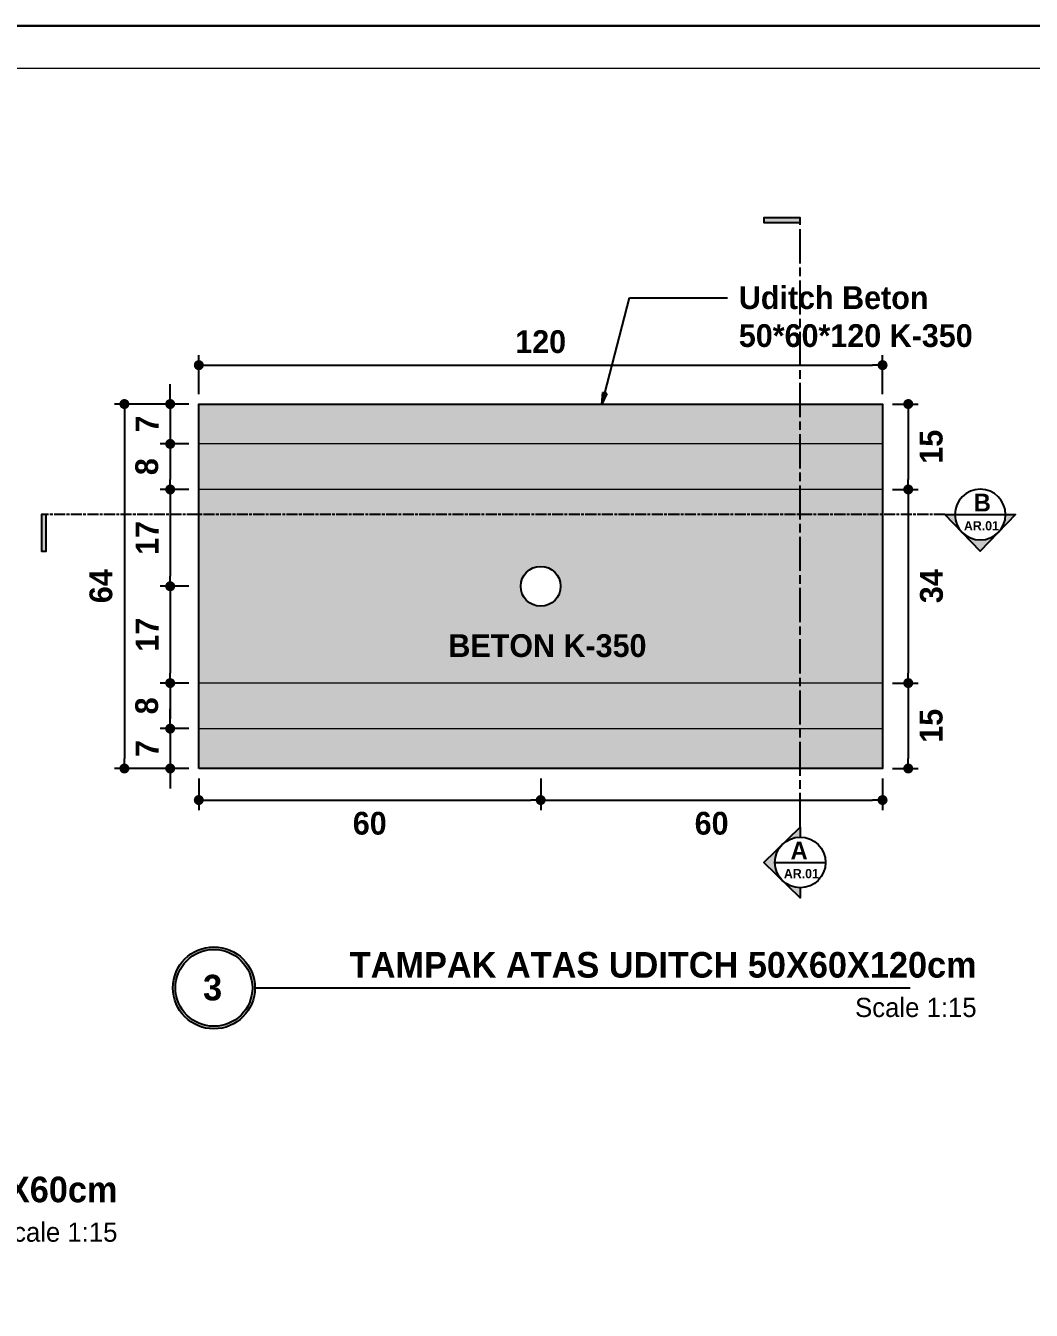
# Model space of a CAD drawing. Header units: centimetres. Extents: x -292707 to 138715, y -53922 to 66277.
# Drawn here: x 13079.5 to 13256, y -13234.3 to -13008.7 of the extents above; entities that cross this region are included whole.
import ezdxf
from ezdxf import colors
from ezdxf.entities.mleader import LeaderData, LeaderLine
from ezdxf.math import Vec2, Vec3

# ---------------------------------------------------------------- set-up
doc = ezdxf.new("R2010")
doc.units = ezdxf.units.CM
doc.linetypes.add('ACAD_ISO08W100', pattern=[36, 24, -3, 6, -3])
for name, color, linetype in [('A-ANNOTATION', 144, 'Continuous'), ('A-DIM', 157, 'Continuous'), ('A-TEXT', 254, 'Continuous')]:
    doc.layers.add(name, color=color, linetype=linetype)
for name, color, linetype, lineweight, true_color in [('A-FILL-1', 250, 'Continuous', 0, 0x333333), ('A-FILL-3', 7, 'Continuous', 0, 0x666666), ('A-FILL-8', 7, 'Continuous', 0, 0xe6e6e6), ('A-HATCH-97', 7, 'Continuous', 0, 0xf7f7f7)]:
    doc.layers.add(name, color=color, linetype=linetype, lineweight=lineweight, true_color=true_color)
doc.layers.add('A-SWING AREA', color=7, linetype='Continuous', lineweight=0, true_color=0xf7f7f7, transparency=0.2)
doc.styles.add('Scale 10', font='GOTHICB.TTF', dxfattribs={"height": 4})
doc.styles.add('Scale 20', font='GOTHICB.TTF', dxfattribs={"height": 5})
doc.styles.add('Scale 80', font='GOTHICB.TTF', dxfattribs={"height": 20})
doc.dimstyles.new('Scale 10', dxfattribs={"dimscale": 0, "dimtxt": 4, "dimasz": 1.75, "dimexe": 1.75, "dimexo": 1.75, "dimgap": 2, "dimtad": 2, "dimdec": 0, "dimtxsty": 'Scale 10', "dimblk": 'DOT', "dimcen": 2.5, "dimclrd": 256, "dimclre": 256, "dimclrt": 254, "dimadec": 0, "dimazin": 0, "dimtfac": 1, "dimtdec": 0, "dimtmove": 0, "dimatfit": 3, "dimldrblk": 'DOTSMALL', "dimfxl": 1, "dimtfillclr": 256, "dimlwd": -1, "dimlwe": -1, "dimarcsym": 0})

# ---------------------------------------------------------------- blocks, each defined once
blk = doc.blocks.new('jhgkjhkjhkjh')
at = {"layer": 'A-FILL-1', "ltscale": 0.25}
blk.add_lwpolyline([(-1286.611, 931.53), (-933.611, 931.53), (-933.611, 1218.53), (-1286.611, 1218.53)], close=True, dxfattribs=at)
at = {"layer": 'Defpoints'}
blk.add_lwpolyline([(-1296.611, 926.53), (-876.611, 926.53), (-876.611, 1223.53), (-1296.611, 1223.53)], close=True, dxfattribs=at)
blk = doc.blocks.new('A$C7b3f7347')
at = {"layer": 'A-FILL-8'}
h = blk.add_hatch(color=256, dxfattribs=at)
h.dxf.hatch_style = 1
h.paths.add_polyline_path([(57, 0), (64, 0), (64, 120), (57, 120)])
h.paths.add_polyline_path([(7, 120), (0, 120), (0, 0), (7, 0)])
at = {"layer": 'A-HATCH-97'}
h = blk.add_hatch(color=256, dxfattribs=at)
h.dxf.hatch_style = 1
h.paths.add_polyline_path([(57, 120), (49, 120), (49, 0), (57, 0)])
h.paths.add_polyline_path([(7, 0), (15, 0), (15, 120), (7, 120)])
at = {"layer": 'A-SWING AREA'}
h = blk.add_hatch(color=256, dxfattribs=at)
h.dxf.hatch_style = 1
h.paths.add_polyline_path([(49, 120), (15, 120), (15, 0), (49, 0)])
h.paths.add_polyline_path([(28.5, 60, -1), (35.5, 60, -1)], flags=16)
at = {"ltscale": 0.25}
blk.add_lwpolyline([(0, 120), (64, 120), (64, 0), (0, 0)], close=True, dxfattribs=at)
blk.add_circle((32, 60), 3.5, dxfattribs=at)
at = {"layer": 'A-FILL-1'}
for p, q in [((0, 120), (7, 120)), ((0, 120), (0, 0)), ((15, 120), (7, 120)), ((7, 120), (7, 0)), ((15, 120), (49, 120)), ((49, 120), (57, 120)), ((57, 120), (64, 120)), ((57, 0), (57, 120)), ((64, 0), (64, 120)), ((7, 0), (0, 0)), ((15, 0), (7, 0)), ((15, 0), (49, 0)), ((49, 0), (57, 0)), ((57, 0), (64, 0))]:
    blk.add_line(p, q, dxfattribs=at)
at = {"layer": 'A-FILL-3'}
for p, q in [((15, 0), (15, 120)), ((49, 0), (49, 120))]:
    blk.add_line(p, q, dxfattribs=at)
blk = doc.blocks.new('_Dot')
at = {"color": 0, "linetype": 'ByBlock', "lineweight": -2}
blk.add_line((-0.5, 0), (-1, 0), dxfattribs=at)
at = {"color": 0, "linetype": 'ByBlock', "const_width": 0.5}
blk.add_lwpolyline([(-0.25, 0, 1), (0.25, 0, 1)], format="xyb", close=True, dxfattribs=at)
blk = doc.blocks.new('*D255')
at = {"layer": 'A-DIM', "ltscale": 0.25, "transparency": 16777216}
for p, q in [((13109.88, -13073.41), (13109.88, -13066.58)), ((13229.88, -13073.41), (13229.88, -13066.58)), ((13111.63, -13068.33), (13228.13, -13068.33))]:
    blk.add_line(p, q, dxfattribs=at)
at = {"layer": 'Defpoints', "color": 0, "ltscale": 0.25, "transparency": 16777216}
for p in [(13229.88, -13068.33), (13109.88, -13075.16), (13229.88, -13075.16)]:
    blk.add_point(p, dxfattribs=at)
at = {"layer": 'A-DIM', "ltscale": 0.25, "transparency": 16777216, "xscale": 1.75, "yscale": 1.75, "zscale": 1.75, "rotation": 180}
blk.add_blockref('_Dot', (13109.88, -13068.33), dxfattribs=at)
at = {"layer": 'A-DIM', "ltscale": 0.25, "transparency": 16777216, "xscale": 1.75, "yscale": 1.75, "zscale": 1.75}
blk.add_blockref('_Dot', (13229.88, -13068.33), dxfattribs=at)
at = {"layer": 'A-DIM', "color": 254, "ltscale": 0.25, "transparency": 16777216, "insert": (13169.88, -13064.23), "char_height": 4, "attachment_point": 5, "style": 'Scale 10'}
blk.add_mtext('120', dxfattribs=at)
blk = doc.blocks.new('_DotSmall')
at = {"color": 0, "linetype": 'ByBlock', "const_width": 0.5}
blk.add_lwpolyline([(-0.0625, 0, 1), (0.0625, 0, 1)], format="xyb", close=True, dxfattribs=at)
blk = doc.blocks.new('*D256')
at = {"layer": 'A-DIM', "ltscale": 0.25, "transparency": 16777216}
for p, q in [((13104.86, -13073.41), (13104.86, -13071.66)), ((13108.13, -13075.16), (13103.11, -13075.16)), ((13104.86, -13075.16), (13104.86, -13082.16)), ((13108.13, -13082.16), (13103.11, -13082.16)), ((13104.86, -13083.91), (13104.86, -13085.66))]:
    blk.add_line(p, q, dxfattribs=at)
at = {"layer": 'Defpoints', "color": 0, "ltscale": 0.25, "transparency": 16777216}
for p in [(13109.88, -13075.16), (13104.86, -13082.16), (13109.88, -13082.16)]:
    blk.add_point(p, dxfattribs=at)
at = {"layer": 'A-DIM', "ltscale": 0.25, "transparency": 16777216, "xscale": 1.75, "yscale": 1.75, "zscale": 1.75}
for p, rotation in [((13104.86, -13075.16), 270), ((13104.86, -13082.16), 90)]:
    blk.add_blockref('_Dot', p, dxfattribs=dict(at, rotation=rotation))
at = {"layer": 'A-DIM', "color": 254, "ltscale": 0.25, "transparency": 16777216, "insert": (13100.81, -13078.66), "char_height": 4, "attachment_point": 5, "rotation": 90, "style": 'Scale 10'}
blk.add_mtext('7', dxfattribs=at)
blk = doc.blocks.new('*D257')
at = {"layer": 'A-DIM', "ltscale": 0.25, "transparency": 16777216}
for p, q in [((13108.13, -13082.16), (13103.11, -13082.16)), ((13104.86, -13083.91), (13104.86, -13088.41)), ((13108.13, -13090.16), (13103.11, -13090.16))]:
    blk.add_line(p, q, dxfattribs=at)
at = {"layer": 'Defpoints', "color": 0, "ltscale": 0.25, "transparency": 16777216}
for p in [(13109.88, -13082.16), (13104.86, -13090.16), (13109.88, -13090.16)]:
    blk.add_point(p, dxfattribs=at)
at = {"layer": 'A-DIM', "ltscale": 0.25, "transparency": 16777216, "xscale": 1.75, "yscale": 1.75, "zscale": 1.75}
for p, rotation in [((13104.86, -13082.16), 90), ((13104.86, -13090.16), 270)]:
    blk.add_blockref('_Dot', p, dxfattribs=dict(at, rotation=rotation))
at = {"layer": 'A-DIM', "color": 254, "ltscale": 0.25, "transparency": 16777216, "insert": (13100.76, -13086.16), "char_height": 4, "attachment_point": 5, "rotation": 90, "style": 'Scale 10'}
blk.add_mtext('8', dxfattribs=at)
blk = doc.blocks.new('*D258')
at = {"layer": 'A-DIM', "ltscale": 0.25, "transparency": 16777216}
for p, q in [((13108.13, -13090.16), (13103.11, -13090.16)), ((13104.86, -13091.91), (13104.86, -13105.41)), ((13108.13, -13107.16), (13103.11, -13107.16))]:
    blk.add_line(p, q, dxfattribs=at)
at = {"layer": 'Defpoints', "color": 0, "ltscale": 0.25, "transparency": 16777216}
for p in [(13109.88, -13090.16), (13104.86, -13107.16), (13109.88, -13107.16)]:
    blk.add_point(p, dxfattribs=at)
at = {"layer": 'A-DIM', "ltscale": 0.25, "transparency": 16777216, "xscale": 1.75, "yscale": 1.75, "zscale": 1.75}
for p, rotation in [((13104.86, -13090.16), 90), ((13104.86, -13107.16), 270)]:
    blk.add_blockref('_Dot', p, dxfattribs=dict(at, rotation=rotation))
at = {"layer": 'A-DIM', "color": 254, "ltscale": 0.25, "transparency": 16777216, "insert": (13100.81, -13098.66), "char_height": 4, "attachment_point": 5, "rotation": 90, "style": 'Scale 10'}
blk.add_mtext('17', dxfattribs=at)
blk = doc.blocks.new('*D259')
at = {"layer": 'A-DIM', "ltscale": 0.25, "transparency": 16777216}
for p, q in [((13108.13, -13107.16), (13103.11, -13107.16)), ((13104.86, -13108.91), (13104.86, -13122.41)), ((13108.13, -13124.16), (13103.11, -13124.16))]:
    blk.add_line(p, q, dxfattribs=at)
at = {"layer": 'Defpoints', "color": 0, "ltscale": 0.25, "transparency": 16777216}
for p in [(13109.88, -13107.16), (13104.86, -13124.16), (13109.88, -13124.16)]:
    blk.add_point(p, dxfattribs=at)
at = {"layer": 'A-DIM', "ltscale": 0.25, "transparency": 16777216, "xscale": 1.75, "yscale": 1.75, "zscale": 1.75}
for p, rotation in [((13104.86, -13107.16), 90), ((13104.86, -13124.16), 270)]:
    blk.add_blockref('_Dot', p, dxfattribs=dict(at, rotation=rotation))
at = {"layer": 'A-DIM', "color": 254, "ltscale": 0.25, "transparency": 16777216, "insert": (13100.81, -13115.66), "char_height": 4, "attachment_point": 5, "rotation": 90, "style": 'Scale 10'}
blk.add_mtext('17', dxfattribs=at)
blk = doc.blocks.new('*D260')
at = {"layer": 'A-DIM', "ltscale": 0.25, "transparency": 16777216}
for p, q in [((13108.13, -13124.16), (13103.11, -13124.16)), ((13104.86, -13125.91), (13104.86, -13130.41)), ((13108.13, -13132.16), (13103.11, -13132.16))]:
    blk.add_line(p, q, dxfattribs=at)
at = {"layer": 'Defpoints', "color": 0, "ltscale": 0.25, "transparency": 16777216}
for p in [(13109.88, -13124.16), (13104.86, -13132.16), (13109.88, -13132.16)]:
    blk.add_point(p, dxfattribs=at)
at = {"layer": 'A-DIM', "ltscale": 0.25, "transparency": 16777216, "xscale": 1.75, "yscale": 1.75, "zscale": 1.75}
for p, rotation in [((13104.86, -13124.16), 90), ((13104.86, -13132.16), 270)]:
    blk.add_blockref('_Dot', p, dxfattribs=dict(at, rotation=rotation))
at = {"layer": 'A-DIM', "color": 254, "ltscale": 0.25, "transparency": 16777216, "insert": (13100.76, -13128.16), "char_height": 4, "attachment_point": 5, "rotation": 90, "style": 'Scale 10'}
blk.add_mtext('8', dxfattribs=at)
blk = doc.blocks.new('*D261')
at = {"layer": 'A-DIM', "ltscale": 0.25, "transparency": 16777216}
for p, q in [((13104.86, -13130.41), (13104.86, -13128.66)), ((13108.13, -13132.16), (13103.11, -13132.16)), ((13104.86, -13132.16), (13104.86, -13139.16)), ((13108.13, -13139.16), (13103.11, -13139.16)), ((13104.86, -13140.91), (13104.86, -13142.66))]:
    blk.add_line(p, q, dxfattribs=at)
at = {"layer": 'Defpoints', "color": 0, "ltscale": 0.25, "transparency": 16777216}
for p in [(13109.88, -13132.16), (13104.86, -13139.16), (13109.88, -13139.16)]:
    blk.add_point(p, dxfattribs=at)
at = {"layer": 'A-DIM', "ltscale": 0.25, "transparency": 16777216, "xscale": 1.75, "yscale": 1.75, "zscale": 1.75}
for p, rotation in [((13104.86, -13132.16), 270), ((13104.86, -13139.16), 90)]:
    blk.add_blockref('_Dot', p, dxfattribs=dict(at, rotation=rotation))
at = {"layer": 'A-DIM', "color": 254, "ltscale": 0.25, "transparency": 16777216, "insert": (13100.81, -13135.66), "char_height": 4, "attachment_point": 5, "rotation": 90, "style": 'Scale 10'}
blk.add_mtext('7', dxfattribs=at)
blk = doc.blocks.new('*D262')
at = {"layer": 'A-DIM', "ltscale": 0.25, "transparency": 16777216}
for p, q in [((13108.13, -13075.16), (13095.07, -13075.16)), ((13096.82, -13076.91), (13096.82, -13137.41)), ((13108.13, -13139.16), (13095.07, -13139.16))]:
    blk.add_line(p, q, dxfattribs=at)
at = {"layer": 'Defpoints', "color": 0, "ltscale": 0.25, "transparency": 16777216}
for p in [(13109.88, -13075.16), (13096.82, -13139.16), (13109.88, -13139.16)]:
    blk.add_point(p, dxfattribs=at)
at = {"layer": 'A-DIM', "ltscale": 0.25, "transparency": 16777216, "xscale": 1.75, "yscale": 1.75, "zscale": 1.75}
for p, rotation in [((13096.82, -13075.16), 90), ((13096.82, -13139.16), 270)]:
    blk.add_blockref('_Dot', p, dxfattribs=dict(at, rotation=rotation))
at = {"layer": 'A-DIM', "color": 254, "ltscale": 0.25, "transparency": 16777216, "insert": (13092.72, -13107.16), "char_height": 4, "attachment_point": 5, "rotation": 90, "style": 'Scale 10'}
blk.add_mtext('64', dxfattribs=at)
blk = doc.blocks.new('*D263')
at = {"layer": 'A-DIM', "ltscale": 0.25, "transparency": 16777216}
for p, q in [((13231.63, -13075.16), (13236.14, -13075.16)), ((13234.39, -13076.91), (13234.39, -13088.41)), ((13231.63, -13090.16), (13236.14, -13090.16))]:
    blk.add_line(p, q, dxfattribs=at)
at = {"layer": 'Defpoints', "color": 0, "ltscale": 0.25, "transparency": 16777216}
for p in [(13229.88, -13075.16), (13229.88, -13090.16), (13234.39, -13090.16)]:
    blk.add_point(p, dxfattribs=at)
at = {"layer": 'A-DIM', "ltscale": 0.25, "transparency": 16777216, "xscale": 1.75, "yscale": 1.75, "zscale": 1.75}
for p, rotation in [((13234.39, -13075.16), 90), ((13234.39, -13090.16), 270)]:
    blk.add_blockref('_Dot', p, dxfattribs=dict(at, rotation=rotation))
at = {"layer": 'A-DIM', "color": 254, "ltscale": 0.25, "transparency": 16777216, "insert": (13238.44, -13082.66), "char_height": 4, "attachment_point": 5, "rotation": 90, "style": 'Scale 10'}
blk.add_mtext('15', dxfattribs=at)
blk = doc.blocks.new('*D264')
at = {"layer": 'A-DIM', "ltscale": 0.25, "transparency": 16777216}
for p, q in [((13231.63, -13090.16), (13236.14, -13090.16)), ((13234.39, -13091.91), (13234.39, -13122.41)), ((13231.63, -13124.16), (13236.14, -13124.16))]:
    blk.add_line(p, q, dxfattribs=at)
at = {"layer": 'Defpoints', "color": 0, "ltscale": 0.25, "transparency": 16777216}
for p in [(13229.88, -13090.16), (13229.88, -13124.16), (13234.39, -13124.16)]:
    blk.add_point(p, dxfattribs=at)
at = {"layer": 'A-DIM', "ltscale": 0.25, "transparency": 16777216, "xscale": 1.75, "yscale": 1.75, "zscale": 1.75}
for p, rotation in [((13234.39, -13090.16), 90), ((13234.39, -13124.16), 270)]:
    blk.add_blockref('_Dot', p, dxfattribs=dict(at, rotation=rotation))
at = {"layer": 'A-DIM', "color": 254, "ltscale": 0.25, "transparency": 16777216, "insert": (13238.49, -13107.16), "char_height": 4, "attachment_point": 5, "rotation": 90, "style": 'Scale 10'}
blk.add_mtext('34', dxfattribs=at)
blk = doc.blocks.new('*D265')
at = {"layer": 'A-DIM', "ltscale": 0.25, "transparency": 16777216}
for p, q in [((13231.63, -13124.16), (13236.14, -13124.16)), ((13234.39, -13125.91), (13234.39, -13137.41)), ((13231.63, -13139.16), (13236.14, -13139.16))]:
    blk.add_line(p, q, dxfattribs=at)
at = {"layer": 'Defpoints', "color": 0, "ltscale": 0.25, "transparency": 16777216}
for p in [(13229.88, -13124.16), (13229.88, -13139.16), (13234.39, -13139.16)]:
    blk.add_point(p, dxfattribs=at)
at = {"layer": 'A-DIM', "ltscale": 0.25, "transparency": 16777216, "xscale": 1.75, "yscale": 1.75, "zscale": 1.75}
for p, rotation in [((13234.39, -13124.16), 90), ((13234.39, -13139.16), 270)]:
    blk.add_blockref('_Dot', p, dxfattribs=dict(at, rotation=rotation))
at = {"layer": 'A-DIM', "color": 254, "ltscale": 0.25, "transparency": 16777216, "insert": (13238.44, -13131.66), "char_height": 4, "attachment_point": 5, "rotation": 90, "style": 'Scale 10'}
blk.add_mtext('15', dxfattribs=at)
blk = doc.blocks.new('*D266')
at = {"layer": 'A-DIM', "ltscale": 0.25, "transparency": 16777216}
for p, q in [((13109.88, -13140.91), (13109.88, -13146.45)), ((13169.88, -13140.91), (13169.88, -13146.45)), ((13111.63, -13144.7), (13168.13, -13144.7))]:
    blk.add_line(p, q, dxfattribs=at)
at = {"layer": 'Defpoints', "color": 0, "ltscale": 0.25, "transparency": 16777216}
for p in [(13109.88, -13139.16), (13169.88, -13139.16), (13169.88, -13144.7)]:
    blk.add_point(p, dxfattribs=at)
at = {"layer": 'A-DIM', "ltscale": 0.25, "transparency": 16777216, "xscale": 1.75, "yscale": 1.75, "zscale": 1.75, "rotation": 180}
blk.add_blockref('_Dot', (13109.88, -13144.7), dxfattribs=at)
at = {"layer": 'A-DIM', "ltscale": 0.25, "transparency": 16777216, "xscale": 1.75, "yscale": 1.75, "zscale": 1.75}
blk.add_blockref('_Dot', (13169.88, -13144.7), dxfattribs=at)
at = {"layer": 'A-DIM', "color": 254, "ltscale": 0.25, "transparency": 16777216, "insert": (13139.88, -13148.8), "char_height": 4, "attachment_point": 5, "style": 'Scale 10'}
blk.add_mtext('60', dxfattribs=at)
blk = doc.blocks.new('*D267')
at = {"layer": 'A-DIM', "ltscale": 0.25, "transparency": 16777216}
for p, q in [((13169.88, -13140.91), (13169.88, -13146.45)), ((13229.88, -13140.91), (13229.88, -13146.45)), ((13171.63, -13144.7), (13228.13, -13144.7))]:
    blk.add_line(p, q, dxfattribs=at)
at = {"layer": 'Defpoints', "color": 0, "ltscale": 0.25, "transparency": 16777216}
for p in [(13169.88, -13139.16), (13229.88, -13139.16), (13229.88, -13144.7)]:
    blk.add_point(p, dxfattribs=at)
at = {"layer": 'A-DIM', "ltscale": 0.25, "transparency": 16777216, "xscale": 1.75, "yscale": 1.75, "zscale": 1.75, "rotation": 180}
blk.add_blockref('_Dot', (13169.88, -13144.7), dxfattribs=at)
at = {"layer": 'A-DIM', "ltscale": 0.25, "transparency": 16777216, "xscale": 1.75, "yscale": 1.75, "zscale": 1.75}
blk.add_blockref('_Dot', (13229.88, -13144.7), dxfattribs=at)
at = {"layer": 'A-DIM', "color": 254, "ltscale": 0.25, "transparency": 16777216, "insert": (13199.88, -13148.8), "char_height": 4, "attachment_point": 5, "style": 'Scale 10'}
blk.add_mtext('60', dxfattribs=at)
blk = doc.blocks.new('_Closed')
at = {"color": 0, "linetype": 'ByBlock', "lineweight": -2}
for p, q in [((-1, 0.17), (0, 0)), ((-1, 0.17), (-1, -0.17)), ((0, 0), (-1, -0.17)), ((0, 0), (-1, 0))]:
    blk.add_line(p, q, dxfattribs=at)
blk = doc.blocks.new('*U274')
at = {"layer": 'A-ANNOTATION'}
h = blk.add_hatch(color=256, dxfattribs=at)
h.dxf.hatch_style = 1
h.paths.add_polyline_path([(62379.6, 26197.9, 1), (62443.6, 26197.9, 1)])
h.paths.add_polyline_path([(62441.6, 26197.9, -1), (62381.6, 26197.9, -1)], flags=16)
blk.add_lwpolyline([(62443.6, 26197.9), (62954.6, 26197.9)], dxfattribs=at)
for radius in [32, 30]:
    blk.add_circle((62411.6, 26197.9), radius, dxfattribs=at)
blk = doc.blocks.new('*U300')
at = {"layer": 'A-ANNOTATION'}
h = blk.add_hatch(color=256, dxfattribs=at)
h.dxf.hatch_style = 1
h.paths.add_polyline_path([(5524.01, -4798.59), (5521.51, -4798.59), (5521.51, -4778.84), (5524.01, -4778.84)])
h = blk.add_hatch(color=256, dxfattribs=at)
h.dxf.hatch_style = 1
h.paths.add_polyline_path([(6040.28, -4788.87), (6030.56, -4778.84), (6020.54, -4789.17, -0.20694), (6030.56, -4784.84, -0.198912)])
h = blk.add_hatch(color=256, dxfattribs=at)
h.dxf.hatch_style = 1
h.paths.add_polyline_path([(6020.54, -4789.17), (6011.41, -4798.59), (6016.81, -4798.59, -0.19091)])
h = blk.add_hatch(color=256, dxfattribs=at)
h.dxf.hatch_style = 1
h.paths.add_polyline_path([(6049.71, -4798.59), (6040.28, -4788.87, -0.198912), (6044.31, -4798.59)])
blk.add_lwpolyline([(5524.01, -4798.59), (5521.51, -4798.59), (5521.51, -4778.84), (5524.01, -4778.84)], close=True, dxfattribs=at)
for points in [[(6044.31, -4798.59), (6049.71, -4798.59), (6030.56, -4778.84), (6011.41, -4798.59), (6016.81, -4798.59)], [(6016.81, -4798.59), (6044.31, -4798.59)]]:
    blk.add_lwpolyline(points, dxfattribs=at)
at = {"layer": 'A-ANNOTATION', "linetype": 'ACAD_ISO08W100', "ltscale": 0.25}
blk.add_lwpolyline([(6011.41, -4798.59), (5524.01, -4798.59)], dxfattribs=at)
at = {"layer": 'A-ANNOTATION'}
blk.add_circle((6030.56, -4798.59), 13.75, dxfattribs=at)

msp = doc.modelspace()

# ---------------------------------------------------------------- hatches: boundary and pattern name
at = {"layer": 'A-ANNOTATION'}
h = msp.add_hatch(color=256, dxfattribs=at)
h.dxf.hatch_style = 1
h.paths.add_polyline_path([(13215.43, -13043.26), (13215.43, -13042.45), (13209.04, -13042.45), (13209.04, -13043.26)])
h = msp.add_hatch(color=256, dxfattribs=at)
h.dxf.hatch_style = 1
h.paths.add_polyline_path([(13212.38, -13152.42), (13215.43, -13149.46), (13215.43, -13151.21, 0.19091)])
h = msp.add_hatch(color=256, dxfattribs=at)
h.dxf.hatch_style = 1
h.paths.add_polyline_path([(13212.28, -13158.81), (13209.04, -13155.66), (13212.38, -13152.42, 0.20694), (13210.98, -13155.66, 0.198912)])
h = msp.add_hatch(color=256, dxfattribs=at)
h.dxf.hatch_style = 1
h.paths.add_polyline_path([(13215.43, -13161.86), (13212.28, -13158.81, 0.198912), (13215.43, -13160.11)])

# ---------------------------------------------------------------- linework, layer by layer
msp.add_lwpolyline([(13215.43, -13043.26), (13215.43, -13042.45), (13209.04, -13042.45), (13209.04, -13043.26)], close=True, dxfattribs=at)
at = {"layer": 'A-ANNOTATION', "linetype": 'ACAD_ISO08W100', "ltscale": 0.25}
msp.add_lwpolyline([(13215.43, -13149.46), (13215.43, -13043.26)], dxfattribs=at)
at = {"layer": 'A-ANNOTATION'}
for points in [[(13215.43, -13160.11), (13215.43, -13161.86), (13209.04, -13155.66), (13215.43, -13149.46), (13215.43, -13151.21)], [(13210.98, -13155.66), (13219.88, -13155.66)]]:
    msp.add_lwpolyline(points, dxfattribs=at)
msp.add_circle((13215.43, -13155.66), 4.45, dxfattribs=at)

# ---------------------------------------------------------------- block references
at = {"ltscale": 0.25, "rotation": 90}
msp.add_blockref('A$C7b3f7347', (13229.88, -13139.16), dxfattribs=at)
at = {"layer": 'A-TEXT'}
for name, p, xscale, yscale, zscale in [('jhgkjhkjhkjh', (18549.98, -17178.1), 4.5, 4.5, 4.5), ('jhgkjhkjhkjh', (14660.15, -14844.01), 1.5, 1.5, 1.5), ('*U274', (-930.08, -19072.21), 0.225, 0.225, 0.225)]:
    msp.add_blockref(name, p, dxfattribs=dict(at, xscale=xscale, yscale=yscale, zscale=zscale))
at = {"layer": 'A-TEXT', "xscale": -0.323687958320908, "yscale": 0.323687958320908, "zscale": 0.323687958320908, "rotation": 180}
msp.add_blockref('*U300', (11295.01, -14647.82), dxfattribs=at)

# ---------------------------------------------------------------- texts
at = {"ltscale": 0.25, "insert": (13138.02, -13115.58), "char_height": 4, "attachment_point": 1, "style": 'Scale 10'}
msp.add_mtext_dynamic_manual_height_columns('\\pi15.65928;{\\C254;BETON K-350}', width=64.6755, gutter_width=20, heights=[0], dxfattribs=at)
at = {"layer": 'A-TEXT', "ltscale": 0.25}
for s, width, gutter_width, insert, char_height, attachment_point, style in [('B', 8.9824, 40.46, (13245.88, -13094.02), 3.12, 7, 'Scale 20'), ('\\pi1.66911;AR.01', 8.9824, 40.46, (13242.5, -13097.37), 1.6184, 7, 'Scale 20'), ('A', 8.9824, 40.46, (13213.73, -13155.11), 3.12, 7, 'Scale 20'), ('\\pi1.66911;AR.01', 8.9824, 40.46, (13210.9, -13158.45), 1.6184, 7, 'Scale 20'), ('TAMPAK ATAS UDITCH 50X60X120cm', 122.0294, 16.88, (13246.39, -13173.67), 4.5, 6, 'Scale 80'), ('3', 13.95, 16.88, (13112.3, -13177.67), 4.5, 5, 'Scale 80'), ('{\\fCentury Gothic|b0|i0|c0|p34;Scale 1:15}', 122.0294, 16.88, (13246.39, -13181.14), 3.375, 6, 'Scale 80'), ('DETAIL TUTUP UDITCH 50X60X60cm', 122.0294, 16.88, (13095.6, -13213.12), 4.5, 6, 'Scale 80'), ('{\\fCentury Gothic|b0|i0|c0|p34;Scale 1:15}', 122.0294, 16.88, (13095.6, -13220.6), 3.375, 6, 'Scale 80')]:
    msp.add_mtext_dynamic_manual_height_columns(s, width=width, gutter_width=gutter_width, heights=[0], dxfattribs=dict(at, insert=insert, char_height=char_height, attachment_point=attachment_point, style=style))

# ---------------------------------------------------------------- dimensions: what is measured, and where the dimension line sits
at = {"layer": 'A-DIM', "ltscale": 0.25}
for base, p1, p2, override, picture, middle in [((13229.88, -13068.33), (13109.88, -13075.16), (13229.88, -13075.16), {"dimscale": 1}, '*D255', (13169.88, -13064.23)), ((13169.88, -13144.7), (13109.88, -13139.16), (13169.88, -13139.16), {"dimscale": 1}, '*D266', (13139.88, -13148.8)), ((13229.88, -13144.7), (13169.88, -13139.16), (13229.88, -13139.16), {"dimscale": 1, "dimtmove": 1}, '*D267', (13199.88, -13148.8))]:
    dim = msp.add_linear_dim(base=base, p1=p1, p2=p2, dimstyle='Scale 10', override=override, dxfattribs=at)
    dim.commit()
    dim.dimension.update_dxf_attribs({"geometry": picture, "text_midpoint": middle})
for base, p1, p2, override, picture, middle in [((13104.86, -13082.16), (13109.88, -13075.16), (13109.88, -13082.16), {"dimscale": 1}, '*D256', (13100.81, -13078.66)), ((13096.82, -13139.16), (13109.88, -13075.16), (13109.88, -13139.16), {"dimscale": 1}, '*D262', (13092.72, -13107.16)), ((13234.39, -13090.16), (13229.88, -13075.16), (13229.88, -13090.16), {"dimscale": 1}, '*D263', (13238.44, -13082.66)), ((13104.86, -13090.16), (13109.88, -13082.16), (13109.88, -13090.16), {"dimscale": 1, "dimtmove": 1}, '*D257', (13100.76, -13086.16)), ((13104.86, -13107.16), (13109.88, -13090.16), (13109.88, -13107.16), {"dimscale": 1, "dimtmove": 1}, '*D258', (13100.81, -13098.66)), ((13234.39, -13124.16), (13229.88, -13090.16), (13229.88, -13124.16), {"dimscale": 1, "dimtmove": 1}, '*D264', (13238.49, -13107.16)), ((13104.86, -13124.16), (13109.88, -13107.16), (13109.88, -13124.16), {"dimscale": 1, "dimtmove": 1}, '*D259', (13100.81, -13115.66)), ((13104.86, -13132.16), (13109.88, -13124.16), (13109.88, -13132.16), {"dimscale": 1, "dimtmove": 1}, '*D260', (13100.76, -13128.16)), ((13234.39, -13139.16), (13229.88, -13124.16), (13229.88, -13139.16), {"dimscale": 1, "dimtmove": 1}, '*D265', (13238.44, -13131.66)), ((13104.86, -13139.16), (13109.88, -13132.16), (13109.88, -13139.16), {"dimscale": 1, "dimtmove": 1}, '*D261', (13100.81, -13135.66))]:
    dim = msp.add_linear_dim(base=base, p1=p1, p2=p2, angle=90, dimstyle='Scale 10', override=override, dxfattribs=at)
    dim.commit()
    dim.dimension.update_dxf_attribs({"geometry": picture, "text_midpoint": middle})

# ---------------------------------------------------------------- leaders
at = {"ltscale": 0.25}
ml = msp.add_multileader_mtext('Standard', dxfattribs=at)
ml.set_content('Uditch Beton \\P50*60*120 K-350', color=254, style='Scale 10')
ml.set_leader_properties(color=256, linetype='ByLayer', lineweight=-1)
ml.set_arrow_properties(name='CLOSED')
ml.build(insert=Vec2(0, 0))
ml.multileader.update_dxf_attribs({"dogleg_length": 3.71, "arrow_head_size": 2})
ctx = ml.context
ctx.base_point, ctx.arrow_head_size, ctx.plane_origin = Vec3(13202.66, -13056.52), 2, Vec3(13180.63, -13075.16)
notes = []
notes.append((ctx, [(0, (1, 1, 0), (13185.49, -13056.52), (1, 0), 17.16, [(0, [(13180.63, -13075.16)], 0, [])])]))
ctx.mtext.insert, ctx.mtext.flow_direction = Vec3(13204.66, -13054.47), 5
for ctx, leaders in notes:
    for number, flags, end, landing, length, lines in leaders:
        leader = LeaderData()
        leader.index, (leader.has_last_leader_line, leader.has_dogleg_vector, leader.attachment_direction) = number, flags
        leader.last_leader_point, leader.dogleg_vector, leader.dogleg_length = Vec3(end), Vec3(landing), length
        for number, points, colour, breaks in lines:
            line = LeaderLine()
            line.index, line.vertices, line.color, line.breaks = number, Vec3.list(points), colors.encode_raw_color(colour), breaks
            leader.lines.append(line)
        ctx.leaders.append(leader)

doc.saveas('drawing.dxf')
